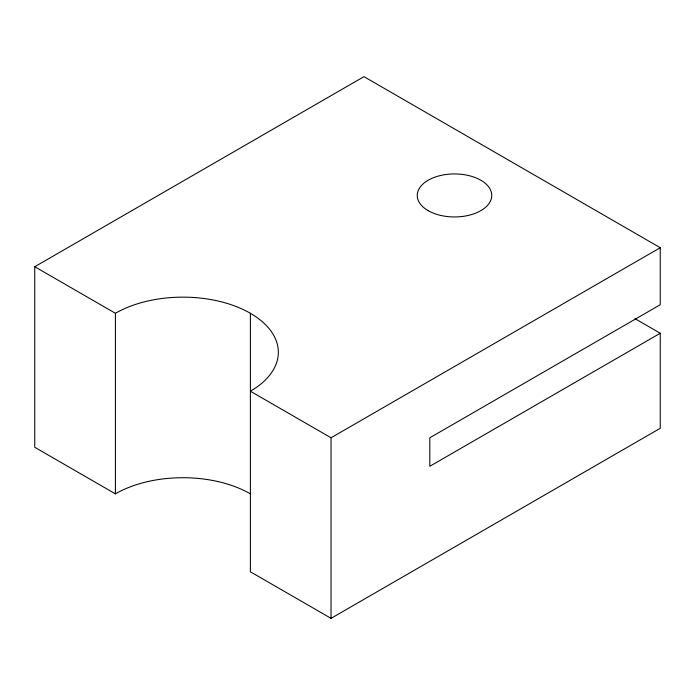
<?xml version="1.0" encoding="UTF-8"?>
<svg xmlns="http://www.w3.org/2000/svg" width="695" height="695" viewBox="0 0 695 695"><rect width="100%" height="100%" fill="white"/><g stroke="black" fill="none" stroke-linecap="round" stroke-linejoin="round"><path stroke-width="1.04" d="M34.75 266.724L363.963 76.65L660.25 247.715L660.25 304.731L429.805 437.781L429.805 466.293L660.25 333.244L660.25 428.276L331.037 618.35L250.382 571.785L250.382 313.289A95.441 55.105 0 0 0 115.405 313.289L34.75 266.724L34.75 447.285L115.405 493.85A95.441 55.105 0 0 1 250.382 493.85M250.382 313.289A95.441 55.105 0 0 1 250.382 391.216L331.037 437.781L660.25 247.715M634.935 318.631L660.25 333.244M331.037 437.781L331.037 618.35M115.405 313.289L115.405 493.85M428.155 210.646A37.243 21.502 0 0 0 490.47 201.011A37.243 21.502 0 0 0 444.852 174.671A37.243 21.502 0 0 0 428.155 210.646"/></g></svg>
